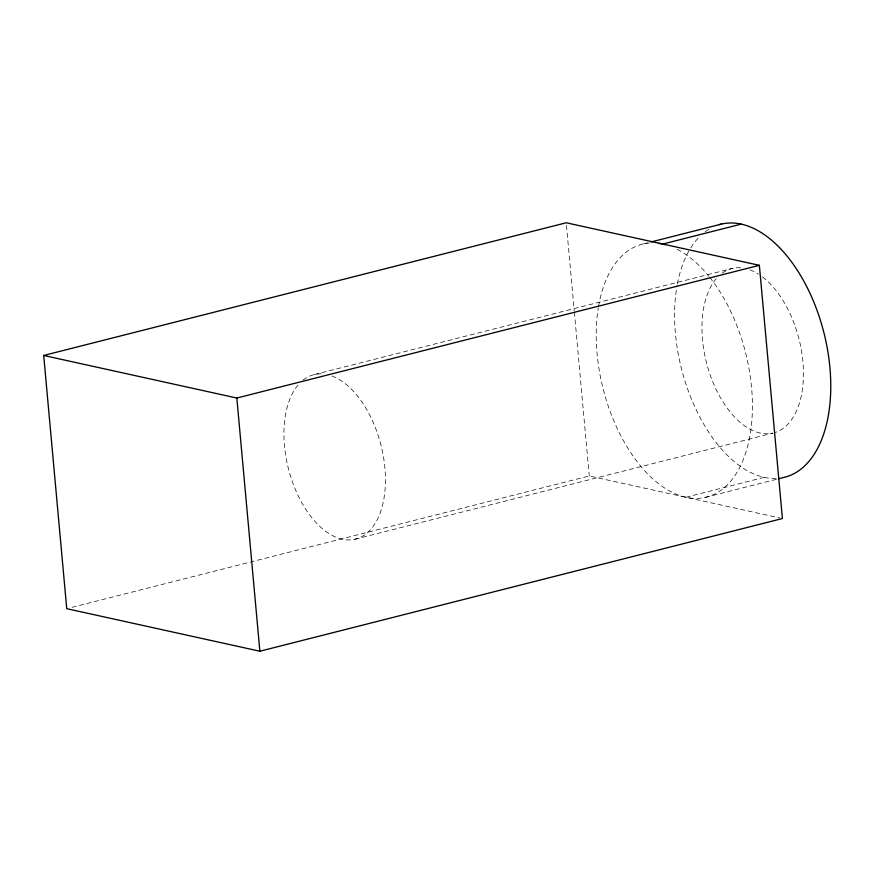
<?xml version="1.0" encoding="UTF-8"?>
<svg xmlns="http://www.w3.org/2000/svg" width="874" height="874" viewBox="0 0 874 874"><rect width="100%" height="100%" fill="white"/><g stroke="black" fill="none" stroke-linecap="round" stroke-linejoin="round"><path stroke-width="0.66" stroke-dasharray="4.37 3.28" d="M643.198 243.955L648.421 242.622M314.443 374.553L732.467 268.394M72.039 607.332L589.273 475.969L779.761 517.943M354.91 539.258L772.922 433.1A84.8 47.753 75.8 0 1 710.464 375.798A84.8 47.753 75.8 0 1 717.478 277.287M685.839 497.251L764.215 477.346M705.438 497.339L777.292 479.094M566.472 225.481L574.24 310.783M574.36 312.138L589.273 475.969M709.732 277.375A130.466 73.46 75.8 0 1 746.527 450.274A130.466 73.46 75.8 0 1 650.343 476.538A130.466 73.46 75.8 0 1 598.319 307.801M598.537 306.479A130.466 73.46 75.8 0 1 649.535 243.016M677.208 249.341A130.466 73.46 75.8 0 1 708.901 276.337M776.178 478.449A130.466 73.46 75.8 0 1 698.829 415.106A130.466 73.46 75.8 0 1 677.142 285.252M677.394 283.941A130.466 73.46 75.8 0 1 689.925 249.188M690.689 247.943A130.466 73.46 75.8 0 1 699.276 236.941M705.154 231.774A130.466 73.46 75.8 0 1 710.737 228.169M722.143 273.147A84.8 47.753 75.8 0 1 741.305 267.837M750.001 269.869A84.8 47.753 75.8 0 1 758.457 274.119M762.489 276.927A84.8 47.753 75.8 0 1 803.009 362.972A84.8 47.753 75.8 0 1 775.325 432.433M331.978 376.038A84.8 47.753 75.8 0 1 384.167 497.175A84.8 47.753 75.8 0 1 310.226 515.693A84.8 47.753 75.8 0 1 298.591 384.396M303.081 380.103A84.8 47.753 75.8 0 1 323.282 373.996"/><path stroke-width="1.31" d="M43.7 355.467L566.232 222.772L759.364 265.325L782.405 518.533L259.873 651.228L66.741 608.675L43.7 355.467L236.832 398.031L759.364 265.325M651.032 241.967L721.574 224.05M662.798 244.043L741.174 224.137M778.592 478.766L783.825 477.433A130.466 73.46 75.8 0 0 823.789 332.229A130.466 73.46 75.8 0 0 719.105 224.694M236.832 398.031L259.873 651.228M658.788 243.333A130.466 73.46 75.8 0 1 665.158 244.622"/></g></svg>
